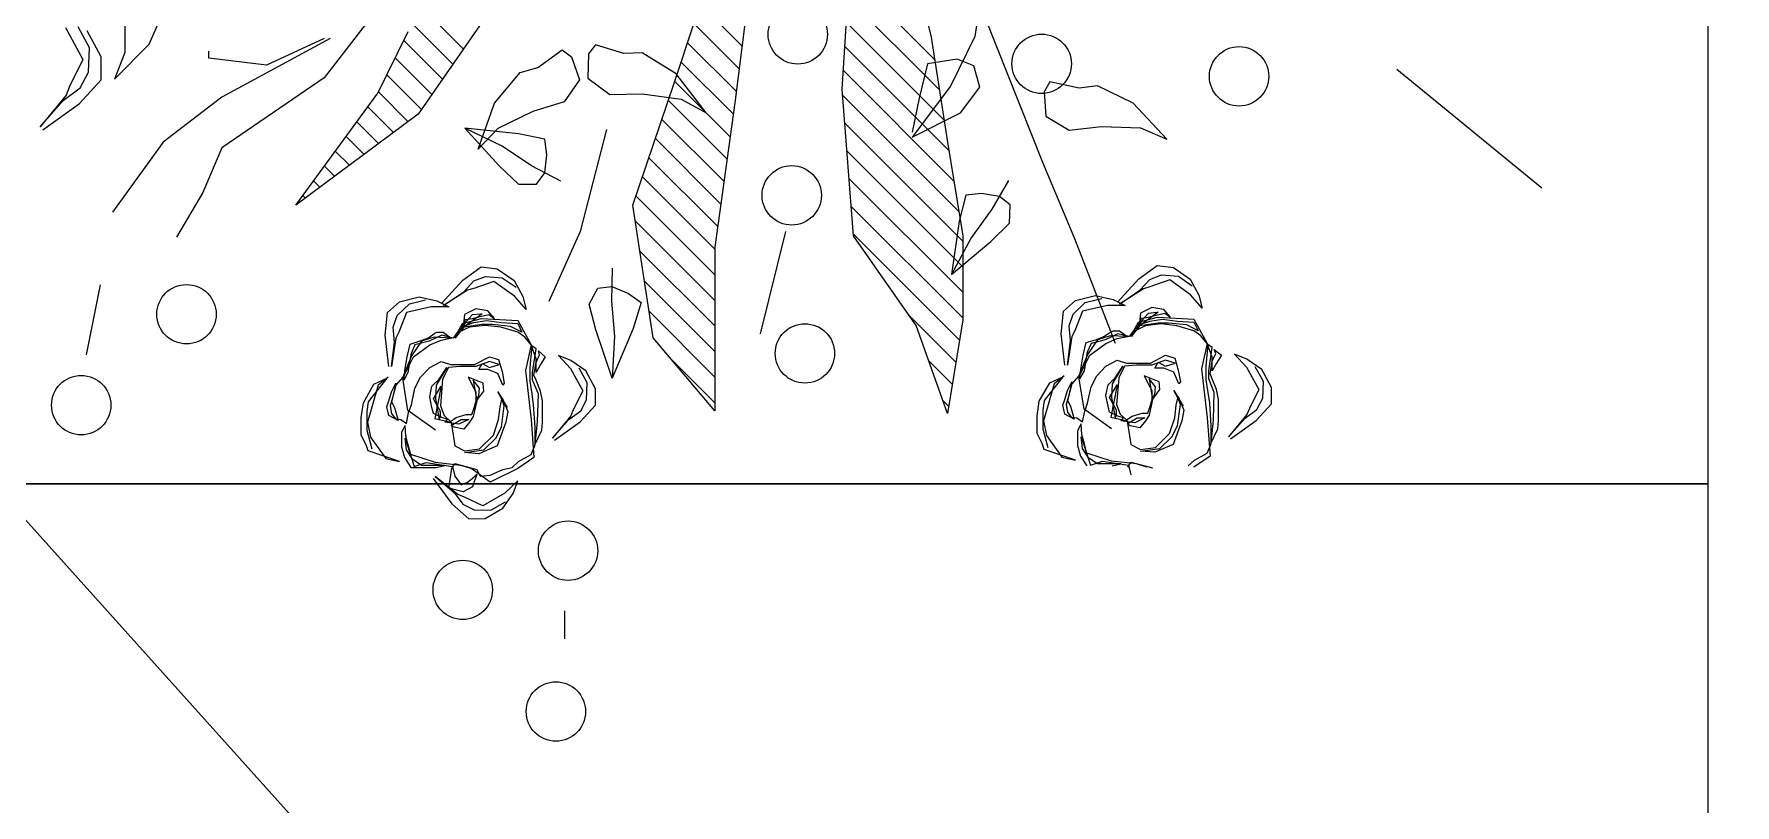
# Model space of a CAD drawing. Header units: millimetres. Extents: x -122165 to 59500, y -31598 to 53500.
# Drawn here: x 6858 to 7561, y 16131 to 16450 of the extents above; entities that cross this region are included whole.
import ezdxf

# ---------------------------------------------------------------- set-up
doc = ezdxf.new("R2010")
doc.units = ezdxf.units.MM
doc.header["$MEASUREMENT"] = 0
doc.layers.add('Ano_Line_Parking', color=8, linetype='Continuous')
doc.layers.add('Pln_Elv_Stair', color=3, linetype='Continuous')
for name, color, linetype, lineweight in [('ARC_A_ R.C.C', 162, 'Continuous', 40), ('ARC_A_R.C.C. Hatch', 8, 'Continuous', 5), ('Lan_Planter', 74, 'Continuous', 13)]:
    doc.layers.add(name, color=color, linetype=linetype, lineweight=lineweight)

# ---------------------------------------------------------------- blocks, each defined once
blk = doc.blocks.new('ARC$1$Existing Layout$0$col gf 180116')
at = {"layer": 'ARC_A_R.C.C. Hatch'}
h = blk.add_hatch(color=256, dxfattribs=at)
h.dxf.hatch_style = 1
h.paths.add_polyline_path([(201.73999, 26.78621), (202.64, 26.78621), (202.64, 26.48621), (201.73999, 26.48621)])
edge = h.paths.add_edge_path()
edge.add_line((216.33999, 22.98621), (216.13999, 22.98621))
edge.add_line((216.13999, 22.98621), (216.13999, 25.58621))
edge.add_line((216.13999, 25.58621), (218.33999, 25.58621))
edge.add_line((218.33999, 25.58621), (218.33999, 22.98621))
edge.add_line((218.33999, 22.98621), (218.03999, 22.98621))
h.paths.add_polyline_path([(207.13999, 25.88621), (207.43999, 25.88621), (207.43999, 26.78621), (207.13999, 26.78621)])
h.paths.add_polyline_path([(208.03999, 20.48621), (208.03999, 20.78621), (207.13999, 20.78621), (207.13999, 20.48621)])
h.paths.add_polyline_path([(202.63999, 32.78621), (202.63999, 32.48621), (201.73999, 32.48621), (201.73999, 32.78621)])
h.paths.add_polyline_path([(191.23999, 20.48621), (191.23999, 20.78621), (190.33999, 20.78621), (190.33999, 20.48621)])
h.paths.add_polyline_path([(184.03999, 20.48621), (184.03999, 20.78621), (183.13999, 20.78621), (183.13999, 20.48621)])
h.paths.add_polyline_path([(220.63999, 14.18621), (220.33999, 14.18621), (220.33999, 13.28621), (220.63999, 13.28621)])
h.paths.add_polyline_path([(220.63999, 20.48621), (220.63999, 20.78621), (219.73999, 20.78621), (219.73999, 20.48621)])
h.paths.add_polyline_path([(220.63999, 25.28621), (220.63999, 25.58621), (219.73999, 25.58621), (219.73999, 25.28621)])
h.paths.add_polyline_path([(220.63999, 32.78621), (220.63999, 32.48621), (219.73999, 32.48621), (219.73999, 32.78621)])
h.paths.add_polyline_path([(220.33999, 37.28621), (220.63999, 37.28621), (220.63999, 38.18621), (220.33999, 38.18621)])
h.paths.add_polyline_path([(201.13999, 43.28621), (201.43999, 43.28621), (201.43999, 44.18621), (201.13999, 44.18621)])
h.paths.add_polyline_path([(196.33999, 43.28621), (196.63999, 43.28621), (196.63999, 44.18621), (196.33999, 44.18621)])
h.paths.add_polyline_path([(190.33999, 43.28621), (190.63999, 43.28621), (190.63999, 44.18621), (190.33999, 44.18621)])
h.paths.add_polyline_path([(207.13999, 43.28621), (207.43999, 43.28621), (207.43999, 44.18621), (207.13999, 44.18621)])
h.paths.add_polyline_path([(220.63999, 56.78621), (220.33999, 56.78621), (220.33999, 55.88621), (220.63999, 55.88621)])
h.paths.add_polyline_path([(220.33999, 50.78621), (220.63999, 50.78621), (220.63999, 49.88621), (220.33999, 49.88621)])
h.paths.add_polyline_path([(226.33999, 50.78621), (226.63999, 50.78621), (226.63999, 49.88621), (226.33999, 49.88621)])
h.paths.add_polyline_path([(220.33999, 43.28621), (220.63999, 43.28621), (220.63999, 44.18621), (220.33999, 44.18621)])
h.paths.add_polyline_path([(232.63999, 44.18621), (232.63999, 43.88621), (231.73999, 43.88621), (231.73999, 44.18621)])
h.paths.add_polyline_path([(232.63999, 50.48621), (232.63999, 50.78621), (231.73999, 50.78621), (231.73999, 50.48621)])
h.paths.add_polyline_path([(232.63999, 55.88621), (232.63999, 56.18621), (231.73999, 56.18621), (231.73999, 55.88621)])
h.paths.add_polyline_path([(213.13999, 43.28621), (213.43999, 43.28621), (213.43999, 44.18621), (213.13999, 44.18621)])
h.paths.add_polyline_path([(226.63999, 7.88621), (226.63999, 8.18621), (225.73999, 8.18621), (225.73999, 7.88621)])
h.paths.add_polyline_path([(226.63999, 13.28621), (226.63999, 13.58621), (225.73999, 13.58621), (225.73999, 13.28621)])
h.paths.add_polyline_path([(201.73999, 20.78621), (201.73999, 20.48621), (202.63999, 20.48621), (202.63999, 20.78621)])
h.paths.add_polyline_path([(184.03999, 25.88621), (184.03999, 26.18621), (183.13999, 26.18621), (183.13999, 25.88621)])
h.paths.add_polyline_path([(183.13999, 14.18621), (183.13999, 13.88621), (184.03999, 13.88621), (184.03999, 14.18621)])
h.paths.add_polyline_path([(202.63999, 13.88621), (202.63999, 14.18621), (201.73999, 14.18621), (201.73999, 13.88621)])
h.paths.add_polyline_path([(196.33999, 13.28621), (196.63999, 13.28621), (196.63999, 14.18621), (196.33999, 14.18621)])
h.paths.add_polyline_path([(190.33999, 13.28621), (190.63999, 13.28621), (190.63999, 14.18621), (190.33999, 14.18621)])
h.paths.add_polyline_path([(196.33999, 25.88621), (196.63999, 25.88621), (196.63999, 26.78621), (196.33999, 26.78621)])
h.paths.add_polyline_path([(190.33999, 25.88621), (190.63999, 25.88621), (190.63999, 26.78621), (190.33999, 26.78621)])
h.paths.add_polyline_path([(214.03999, 13.28621), (214.03999, 13.58621), (213.13999, 13.58621), (213.13999, 13.28621)])
h.paths.add_polyline_path([(213.13999, 20.78621), (213.13999, 20.48621), (214.03999, 20.48621), (214.03999, 20.78621)])
h.paths.add_polyline_path([(213.43999, 26.78621), (213.13999, 26.78621), (213.13999, 25.88621), (213.43999, 25.88621)])
h.paths.add_polyline_path([(214.03999, 32.78621), (214.03999, 32.48621), (213.13999, 32.48621), (213.13999, 32.78621)])
h.paths.add_polyline_path([(214.03999, 7.88621), (214.03999, 8.18621), (213.13999, 8.18621), (213.13999, 7.88621)])
h.paths.add_polyline_path([(226.63999, 20.48621), (226.63999, 20.78621), (225.73999, 20.78621), (225.73999, 20.48621)])
h.paths.add_polyline_path([(226.63999, 25.28621), (226.63999, 25.58621), (225.73999, 25.58621), (225.73999, 25.28621)])
h.paths.add_polyline_path([(226.63999, 32.78621), (226.63999, 32.48621), (225.73999, 32.48621), (225.73999, 32.78621)])
h.paths.add_polyline_path([(226.63999, 37.28621), (226.63999, 37.58621), (225.73999, 37.58621), (225.73999, 37.28621)])
h.paths.add_polyline_path([(225.73999, 44.18621), (225.73999, 43.88621), (226.63999, 43.88621), (226.63999, 44.18621)])
h.paths.add_polyline_path([(226.63999, 56.78621), (226.33999, 56.78621), (226.33999, 55.88621), (226.63999, 55.88621)])
h.paths.add_polyline_path([(214.03999, 55.88621), (214.03999, 56.18621), (213.13999, 56.18621), (213.13999, 55.88621)])
h.paths.add_polyline_path([(213.13999, 37.28621), (213.43999, 37.28621), (213.43999, 38.18621), (213.13999, 38.18621)])
h.paths.add_polyline_path([(214.03999, 50.78621), (213.73999, 50.78621), (213.73999, 49.88621), (214.03999, 49.88621)])
h.paths.add_polyline_path([(207.13999, 37.28621), (207.43999, 37.28621), (207.43999, 38.18621), (207.13999, 38.18621)])
h.paths.add_polyline_path([(207.13999, 49.88621), (207.43999, 49.88621), (207.43999, 50.78621), (207.13999, 50.78621)])
h.paths.add_polyline_path([(183.13999, 50.18621), (183.13999, 49.88621), (184.03999, 49.88621), (184.03999, 50.18621)])
h.paths.add_polyline_path([(183.13999, 38.18621), (183.13999, 37.88621), (184.03999, 37.88621), (184.03999, 38.18621)])
h.paths.add_polyline_path([(201.73999, 37.58621), (201.73999, 37.28621), (202.63999, 37.28621), (202.63999, 37.58621)])
h.paths.add_polyline_path([(196.33999, 37.28621), (196.63999, 37.28621), (196.63999, 38.18621), (196.33999, 38.18621)])
h.paths.add_polyline_path([(190.33999, 37.28621), (190.63999, 37.28621), (190.63999, 38.18621), (190.33999, 38.18621)])
h.paths.add_polyline_path([(201.13999, 49.88621), (201.43999, 49.88621), (201.43999, 50.78621), (201.13999, 50.78621)])
h.paths.add_polyline_path([(196.33999, 49.88621), (196.63999, 49.88621), (196.63999, 50.78621), (196.33999, 50.78621)])
h.paths.add_polyline_path([(190.33999, 49.88621), (190.63999, 49.88621), (190.63999, 50.78621), (190.33999, 50.78621)])
h.paths.add_polyline_path([(220.63999, 8.18621), (220.33999, 8.18621), (220.33999, 7.28621), (220.63999, 7.28621)])
h.paths.add_polyline_path([(195.73999, 20.48621), (195.73999, 20.78621), (196.63999, 20.78621), (196.63999, 20.48621)])
h.paths.add_polyline_path([(183.13999, 43.58621), (183.13999, 43.28621), (184.03999, 43.28621), (184.03999, 43.58621)])
blk = doc.blocks.new('ARC')
at = {"layer": 'ARC_A_ R.C.C', "extrusion": (4.48937e-09, -4.26518e-20, 1), "xscale": 999.9941761349517, "yscale": 999.9941761349517, "zscale": 999.9941761349517}
blk.add_blockref('ARC$1$Existing Layout$0$col gf 180116', (-183138.93, -13286.14, -0.89), dxfattribs=at)
blk = doc.blocks.new('b-85')
at = {"color": 30, "true_color": 0xef731a}
for p, q in [((-280.1, 497.8), (-260.2, 470)), ((-277.9, 499.8), (-257.8, 482.2)), ((-253.8, 480.1), (-277.9, 499.8)), ((-257.8, 482.2), (-248.3, 469.4)), ((-247.3, 477.4), (-253.8, 480.1)), ((-226.8, 467.3), (-247.3, 477.4)), ((-202.6, 480.6), (-226.8, 467.3)), ((-450.6, 464.7), (-397.6, 454)), ((-260.2, 470), (-242.2, 453.5)), ((-248.3, 469.4), (-236.4, 463)), ((-218.1, 462.3), (-202.2, 471)), ((-242.2, 453.5), (-224.7, 453.5)), ((-236.4, 463), (-218.1, 462.3)), ((-224.7, 453.5), (-205.2, 464)), ((-531.5, 227.5), (-523.4, 251.1)), ((-513, 249.5), (-529.3, 237.7)), ((-523.4, 251.1), (-518.9, 252.7)), ((-507.8, 252.2), (-521.9, 248.4)), ((-518.9, 252.7), (-511.5, 256.5)), ((-501.8, 251.6), (-513, 249.5)), ((-511.5, 256.5), (-498.1, 256.5)), ((-493.7, 252.2), (-507.8, 252.2)), ((-473.6, 243.6), (-501.8, 251.6)), ((-498.1, 256.5), (-487, 254.8)), ((-486.2, 251.1), (-493.7, 252.2)), ((-487, 254.8), (-472.9, 246.8)), ((-468.4, 237.1), (-486.2, 251.1)), ((-472.9, 246.8), (-468.4, 237.1)), ((-529.3, 237.7), (-531.5, 227.5)), ((-500.4, 228.5), (-496.6, 235.5)), ((-495.2, 233.4), (-498.9, 230.7)), ((-496.6, 235.5), (-490, 237.1)), ((-489.2, 234.4), (-495.2, 233.4)), ((-486.2, 233.4), (-490.7, 231.2)), ((-490, 237.1), (-485.5, 235.5)), ((-483.3, 232.8), (-489.2, 234.4)), ((-473.6, 230.1), (-486.2, 233.4)), ((-485.5, 235.5), (-478.8, 233.4)), ((-472.1, 230.1), (-483.3, 232.8)), ((-478.8, 233.4), (-472.1, 230.1)), ((-467.7, 236.1), (-473.6, 243.6)), ((-459.5, 235.5), (-435.8, 238.2)), ((-459.5, 233.4), (-441, 231.2)), ((-438, 230.1), (-459.5, 233.4)), ((-441, 231.2), (-429.8, 232.3)), ((-435.8, 238.2), (-418.7, 236.6)), ((-429.8, 232.3), (-420.9, 229.1)), ((-418.7, 236.6), (-410.5, 227.5)), ((-528.6, 223.7), (-536, 218.9)), ((-513.7, 223.2), (-535.2, 216.2)), ((-530, 217.3), (-522.6, 222.1)), ((-520.4, 225.9), (-528.6, 223.7)), ((-526.3, 218.9), (-518.2, 221)), ((-522.6, 222.1), (-513.7, 223.2)), ((-509.3, 225.9), (-520.4, 225.9)), ((-518.2, 221), (-512.2, 222.6)), ((-512.2, 222.6), (-504.1, 223.2)), ((-504.1, 223.2), (-509.3, 225.9)), ((-507.8, 200.1), (-492.9, 221)), ((-499.6, 226.4), (-502.6, 222.1)), ((-502.6, 222.1), (-494.4, 220.5)), ((-490.7, 231.2), (-500.4, 228.5)), ((-498.9, 230.7), (-499.6, 226.4)), ((-494.4, 220.5), (-488.5, 218.3)), ((-492.9, 221), (-468.4, 224.8)), ((-467.7, 224.8), (-473.6, 230.1)), ((-469.9, 224.2), (-461, 223.2)), ((-464, 221), (-469.9, 224.2)), ((-468.4, 224.8), (-452.1, 216.7)), ((-451.4, 218.3), (-467.7, 224.8)), ((-450.6, 218.9), (-464, 221)), ((-461, 223.2), (-452.1, 221.6)), ((-452.1, 221.6), (-442.5, 219.4)), ((-442.5, 219.4), (-440.2, 212.4)), ((-433.6, 228), (-438, 230.1)), ((-418.7, 222.1), (-433.6, 228)), ((-420.9, 229.1), (-412, 219.9)), ((-414.3, 203.3), (-418.7, 222.1)), ((-412, 219.9), (-409.1, 207.6)), ((-410.5, 227.5), (-406.8, 212.4)), ((-536, 218.9), (-536, 212.4)), ((-536, 212.4), (-536, 199.5)), ((-535.2, 216.2), (-532.3, 207.1)), ((-532.3, 207.1), (-535.2, 187.2)), ((-534.5, 210.8), (-530, 217.3)), ((-534.5, 193.1), (-534.5, 210.8)), ((-532.3, 200.1), (-526.3, 218.9)), ((-488.5, 218.3), (-475.9, 215.7)), ((-475.9, 215.7), (-467.7, 211.4)), ((-467.7, 211.4), (-460.3, 204.4)), ((-452.1, 216.7), (-443.2, 204.4)), ((-440.2, 210.8), (-451.4, 218.3)), ((-449.1, 218.3), (-450.6, 218.9)), ((-443.2, 215.7), (-449.1, 218.3)), ((-440.2, 204.9), (-443.2, 215.7)), ((-440.2, 212.4), (-438, 206)), ((-437.3, 201.2), (-440.2, 210.8)), ((-406.8, 212.4), (-409.8, 199)), ((-544.4, 201.9), (-563.5, 187.7)), ((-556.4, 183.3), (-542.9, 200.4)), ((-542.9, 200.4), (-555, 186.1)), ((-536, 199.5), (-534.5, 193.1)), ((-534.5, 181.3), (-532.3, 200.1)), ((-498.9, 200.6), (-501.8, 188.3)), ((-496.6, 193.6), (-501.1, 188.8)), ((-484, 200.1), (-499.6, 197.4)), ((-499.6, 197.4), (-497.4, 196.3)), ((-499.6, 191), (-498.1, 195.3)), ((-474.4, 195.8), (-498.9, 200.6)), ((-498.1, 195.3), (-495.2, 201.7)), ((-497.4, 196.3), (-493.7, 196.3)), ((-489.2, 196.3), (-496.6, 193.6)), ((-495.2, 201.7), (-490.7, 202.8)), ((-493.7, 196.3), (-484, 201.7)), ((-490.7, 202.8), (-482.5, 204.4)), ((-469.2, 194.7), (-489.2, 196.3)), ((-484, 201.7), (-474.4, 195.8)), ((-473.6, 199.5), (-484, 200.1)), ((-482.5, 204.4), (-474.4, 202.8)), ((-474.4, 202.8), (-469.2, 197.4)), ((-460.3, 191.5), (-473.6, 199.5)), ((-469.2, 197.4), (-460.3, 191.5)), ((-460.3, 190.4), (-469.2, 194.7)), ((-460.3, 204.4), (-455.8, 195.8)), ((-455.8, 195.8), (-458, 188.8)), ((-443.2, 204.4), (-439.5, 195.8)), ((-435.8, 195.3), (-440.2, 204.9)), ((-439.5, 195.8), (-437.3, 185.6)), ((-438, 206), (-434.3, 200.6)), ((-438, 188.3), (-437.3, 201.2)), ((-438, 186.7), (-435.8, 195.3)), ((-433.6, 194.2), (-438, 188.3)), ((-434.3, 200.6), (-433.6, 199)), ((-433.6, 199), (-433.6, 194.2)), ((-414.3, 189.9), (-414.3, 203.3)), ((-409.8, 199), (-414.3, 189.9)), ((-413.4, 194.1), (-402.8, 178.7)), ((-401.6, 175.8), (-413.4, 194.1)), ((-411.8, 195.5), (-394.1, 179.4)), ((-563.5, 187.7), (-574.9, 174.8)), ((-555, 186.1), (-563.8, 179.3)), ((-558.2, 178.7), (-556.4, 183.3)), ((-554.5, 179.1), (-551.6, 189.9)), ((-551.6, 189.9), (-543.4, 188.8)), ((-542.7, 185.6), (-549.3, 180.8)), ((-549.3, 180.8), (-547.1, 175.9)), ((-543.4, 188.8), (-536.7, 187.7)), ((-535.2, 187.2), (-542.7, 185.6)), ((-533, 185.6), (-537.5, 168.9)), ((-536.7, 187.7), (-533, 185.6)), ((-536.7, 173.2), (-534.5, 181.3)), ((-519.6, 185.6), (-523.4, 178.1)), ((-501.8, 188.3), (-519.6, 185.6)), ((-507, 178.6), (-505.5, 186.1)), ((-505.5, 186.1), (-504.1, 188.3)), ((-504.1, 188.3), (-499.6, 180.8)), ((-503.3, 182.4), (-501.8, 193.1)), ((-499.6, 174.9), (-503.3, 182.4)), ((-501.8, 193.1), (-499.6, 191)), ((-501.1, 188.8), (-498.1, 184.5)), ((-499.6, 180.8), (-499.6, 174.9)), ((-498.1, 184.5), (-495.9, 177)), ((-459.5, 181.3), (-460.3, 190.4)), ((-459.5, 169.5), (-459.5, 181.3)), ((-458, 188.8), (-458, 170.6)), ((-432.8, 182.9), (-438, 186.7)), ((-438, 185.1), (-428.4, 177.5)), ((-433.6, 182.4), (-438, 185.1)), ((-437.3, 185.6), (-426.9, 179.7)), ((-429.8, 174.3), (-433.6, 182.4)), ((-419.5, 164.7), (-432.8, 182.9)), ((-431.3, 180.8), (-423.9, 177.5)), ((-429.8, 178.6), (-431.3, 180.8)), ((-574.9, 174.8), (-574.6, 162.6)), ((-568.1, 170.8), (-568.4, 158.1)), ((-563.8, 179.3), (-568.1, 170.8)), ((-565, 164.2), (-558.2, 178.7)), ((-550.8, 172.2), (-554.5, 179.1)), ((-541.2, 168.9), (-550.8, 172.2)), ((-547.1, 175.9), (-543.4, 171.1)), ((-547.1, 158.7), (-536.7, 173.2)), ((-543.4, 171.1), (-541.2, 168.9)), ((-537.5, 168.9), (-542.7, 166.3)), ((-525.6, 167.3), (-524.8, 178.1)), ((-524.8, 178.1), (-522.6, 163.6)), ((-523.4, 178.1), (-521.9, 166.8)), ((-501.8, 174.3), (-507, 178.6)), ((-497.4, 171.6), (-501.8, 174.3)), ((-485.5, 168.9), (-497.4, 171.6)), ((-495.9, 177), (-495.9, 172.7)), ((-495.9, 172.7), (-490, 170.6)), ((-490, 170.6), (-486.2, 169.5)), ((-486.2, 169.5), (-478.1, 163.6)), ((-469.9, 171.6), (-485.5, 168.9)), ((-485.5, 169.5), (-481.8, 167.3)), ((-478.8, 169.5), (-485.5, 169.5)), ((-475.9, 171.1), (-478.8, 169.5)), ((-467.7, 175.4), (-475.9, 171.1)), ((-475.9, 166.8), (-469.9, 171.6)), ((-472.1, 164.1), (-467.7, 175.4)), ((-455.8, 159.3), (-459.5, 169.5)), ((-458, 170.6), (-452.1, 159.3)), ((-429.8, 179.1), (-425.4, 177)), ((-420.2, 178.1), (-429.8, 179.1)), ((-427.6, 164.7), (-429.8, 178.6)), ((-428.4, 162.5), (-429.8, 174.3)), ((-428.4, 177.5), (-426.1, 171.1)), ((-426.9, 179.7), (-423.2, 165.2)), ((-426.1, 171.1), (-424.6, 161.4)), ((-425.4, 177), (-420.2, 172.2)), ((-423.9, 177.5), (-423.2, 172.2)), ((-423.2, 172.2), (-421.7, 166.3)), ((-415.7, 169.5), (-420.2, 178.1)), ((-420.2, 172.2), (-419.5, 165.7)), ((-417.2, 160.4), (-415.7, 169.5)), ((-402.8, 178.7), (-394.6, 171)), ((-400.3, 171), (-401.6, 175.8)), ((-395, 155.9), (-400.3, 171)), ((-394.6, 171), (-391.2, 162.2)), ((-394.1, 179.4), (-384.1, 165.5)), ((-574.6, 162.6), (-567, 149.1)), ((-568.4, 158.1), (-562.1, 147.1)), ((-555.4, 147.5), (-565, 164.2)), ((-536.7, 137.8), (-547.1, 158.7)), ((-542.7, 166.3), (-541.9, 158.7)), ((-541.9, 158.7), (-537.5, 149.1)), ((-519.6, 153.4), (-525.6, 167.3)), ((-522.6, 163.6), (-513.7, 154.5)), ((-521.9, 166.8), (-511.5, 156.1)), ((-511.5, 156.1), (-499.6, 152.3)), ((-481.8, 167.3), (-475.9, 166.8)), ((-478.1, 163.6), (-472.1, 164.1)), ((-464.7, 152.8), (-461.8, 160.4)), ((-461.8, 167.3), (-457.3, 164.7)), ((-461.8, 160.4), (-461.8, 167.3)), ((-457.3, 164.7), (-460.3, 159.3)), ((-460.3, 159.3), (-458, 151.8)), ((-458, 151.8), (-455.8, 159.3)), ((-452.1, 159.3), (-454.3, 152.3)), ((-429.8, 150.7), (-428.4, 162.5)), ((-429.1, 143.2), (-427.6, 157.1)), ((-427.6, 157.1), (-427.6, 164.7)), ((-424.6, 161.4), (-426.1, 150.2)), ((-423.2, 165.2), (-424.6, 137.8)), ((-423.2, 155.5), (-417.2, 160.4)), ((-420.2, 159.8), (-423.2, 155.5)), ((-421.7, 166.3), (-420.2, 159.8)), ((-419.5, 165.7), (-419.5, 164.7)), ((-406.1, 140.2), (-395, 155.9)), ((-391.2, 162.2), (-392.2, 149.5)), ((-384.1, 165.5), (-385.5, 153.3)), ((-567, 149.1), (-555.7, 141.3)), ((-546.2, 137.7), (-555.4, 147.5)), ((-537.5, 149.1), (-536, 142.1)), ((-536, 142.1), (-531.5, 137.3)), ((-501.8, 146.9), (-519.6, 153.4)), ((-513.7, 154.5), (-505.5, 150.2)), ((-505.5, 150.2), (-489.2, 148)), ((-493.7, 145.3), (-501.8, 146.9)), ((-499.6, 152.3), (-490, 151.2)), ((-483.3, 149.6), (-493.7, 145.3)), ((-478.8, 152.8), (-490.7, 145.9)), ((-490, 151.2), (-483.3, 149.6)), ((-489.2, 148), (-484.8, 149.6)), ((-484.8, 149.6), (-478.8, 152.8)), ((-473.6, 149.1), (-464.7, 152.8)), ((-472.1, 148), (-473.6, 149.1)), ((-463.2, 149.6), (-472.1, 148)), ((-454.3, 152.3), (-463.2, 149.6)), ((-433.6, 137.8), (-429.8, 150.7)), ((-433.6, 134.6), (-429.1, 143.2)), ((-426.1, 150.2), (-426.9, 137.8)), ((-392.2, 149.5), (-399.5, 139.1)), ((-385.5, 153.3), (-394.4, 140.6)), ((-555.7, 141.3), (-546.2, 137.7)), ((-528.6, 125.5), (-536.7, 137.8)), ((-531.5, 137.3), (-526.3, 127.6)), ((-462.5, 131.9), (-499.6, 127.6)), ((-443.2, 127.6), (-462.5, 131.9)), ((-424.6, 137.8), (-443.2, 127.6)), ((-443.2, 127.6), (-437.3, 132.4)), ((-437.3, 132.4), (-433.6, 137.8)), ((-426.9, 137.8), (-433.6, 134.6)), ((-416.2, 131.4), (-406.1, 140.2)), ((-406.4, 134), (-416.2, 131.4)), ((-394.4, 140.6), (-406.4, 134)), ((-499.6, 127.6), (-528.6, 125.5)), ((-526.3, 127.6), (-519.6, 124.9)), ((-519.6, 124.9), (-511.5, 123.9)), ((-518.9, 124.9), (-507.8, 119.6)), ((-505.5, 124.9), (-518.9, 124.9)), ((-511.5, 123.9), (-501.1, 122.8)), ((-507.8, 119.6), (-501.8, 119)), ((-488.5, 126), (-505.5, 124.9)), ((-501.8, 119), (-495.2, 119)), ((-501.1, 122.8), (-480.3, 122.2)), ((-495.2, 119), (-485.5, 119)), ((-480.3, 127.1), (-488.5, 126)), ((-485.5, 119), (-478.1, 120.6)), ((-470.7, 128.7), (-480.3, 127.1)), ((-480.3, 122.2), (-469.9, 126.5)), ((-478.1, 120.6), (-469.9, 123.9)), ((-460.3, 128.7), (-470.7, 128.7)), ((-469.9, 126.5), (-464, 126.5)), ((-469.9, 123.9), (-466.2, 125.5)), ((-466.2, 125.5), (-456.6, 123.9)), ((-464, 126.5), (-446.2, 123.9)), ((-464, 123.9), (-453.6, 123.9)), ((-458, 120.6), (-464, 123.9)), ((-443.9, 127.1), (-460.3, 128.7)), ((-452.1, 116.9), (-458, 120.6)), ((-456.6, 123.9), (-450.6, 121.2)), ((-453.6, 123.9), (-443.2, 127.6)), ((-447.7, 122.2), (-452.1, 116.9)), ((-450.6, 121.2), (-447.7, 122.2)), ((-446.2, 123.9), (-443.9, 127.1)), ((-515.3, 109.9), (-501.4, 90.5)), ((-513.8, 111.4), (-499.7, 99)), ((-496.9, 97.6), (-513.8, 111.4)), ((-451.1, 106.9), (-461.1, 97.9)), ((-454.9, 97.5), (-451.1, 106.9)), ((-357.3, 90.5), (-410.3, 114.3)), ((-501.4, 90.5), (-488.8, 78.9)), ((-499.7, 99), (-493.1, 90.1)), ((-492.4, 95.7), (-496.9, 97.6)), ((-478, 88.6), (-492.4, 95.7)), ((-461.1, 97.9), (-478, 88.6)), ((-472, 85.1), (-460.8, 91.2)), ((-462.9, 86.3), (-454.9, 97.5)), ((-493.1, 90.1), (-484.7, 85.6)), ((-488.8, 78.9), (-476.5, 79)), ((-484.7, 85.6), (-472, 85.1)), ((-476.5, 79), (-462.9, 86.3)), ((-468.3, 66.2), (-431.6, 78.7)), ((-431.6, 78.7), (-412.2, 83.7)), ((-412.2, 83.7), (-400.1, 77)), ((-430.6, 50.3), (-468.3, 66.2)), ((-436.8, 64.6), (-468.3, 66.2)), ((-410.1, 66.8), (-436.8, 64.6)), ((-385, 66.2), (-410.1, 66.8)), ((-398.8, 66.6), (-404.2, 53.8)), ((-400.1, 77), (-398.8, 66.6)), ((-404.2, 53.8), (-411.1, 44.3)), ((-411.1, 44.3), (-430.6, 50.3)), ((-350.8, -234.9), (-337, -235.4)), ((-517.8, -259.6), (-510.4, -255.8)), ((-510.4, -255.8), (-497.1, -255.8)), ((-497.1, -255.8), (-485.9, -257.4)), ((-485.9, -257.4), (-471.8, -265.5)), ((-530.5, -284.8), (-522.3, -261.2)), ((-511.9, -262.8), (-528.2, -274.6)), ((-522.3, -261.2), (-517.8, -259.6)), ((-506.7, -260.1), (-520.8, -263.9)), ((-500.8, -260.7), (-511.9, -262.8)), ((-492.6, -260.1), (-506.7, -260.1)), ((-472.6, -268.7), (-500.8, -260.7)), ((-485.2, -261.2), (-492.6, -260.1)), ((-467.4, -275.2), (-485.2, -261.2)), ((-466.6, -276.2), (-472.6, -268.7)), ((-471.8, -265.5), (-467.4, -275.2)), ((-528.2, -274.6), (-530.5, -284.8)), ((-499.3, -283.8), (-495.6, -276.8)), ((-489.6, -281.1), (-499.3, -283.8)), ((-497.8, -281.6), (-498.5, -285.9)), ((-494.1, -278.9), (-497.8, -281.6)), ((-495.6, -276.8), (-488.9, -275.2)), ((-488.2, -277.8), (-494.1, -278.9)), ((-485.2, -278.9), (-489.6, -281.1)), ((-488.9, -275.2), (-484.4, -276.8)), ((-482.2, -279.5), (-488.2, -277.8)), ((-472.6, -282.1), (-485.2, -278.9)), ((-484.4, -276.8), (-477.8, -278.9)), ((-471.1, -282.1), (-482.2, -279.5)), ((-477.8, -278.9), (-471.1, -282.1)), ((-466.6, -287.5), (-472.6, -282.1)), ((-458.5, -276.8), (-434.7, -274.1)), ((-458.5, -278.9), (-439.9, -281.1)), ((-436.9, -282.1), (-458.5, -278.9)), ((-439.9, -281.1), (-428.8, -280)), ((-432.5, -284.3), (-436.9, -282.1)), ((-434.7, -274.1), (-417.6, -275.7)), ((-428.8, -280), (-419.9, -283.2)), ((-419.9, -283.2), (-411, -292.3)), ((-417.6, -275.7), (-409.5, -284.8)), ((-527.5, -288.6), (-534.9, -293.4)), ((-512.7, -289.1), (-534.2, -296.1)), ((-534.2, -296.1), (-531.2, -305.2)), ((-533.4, -301.5), (-529, -295)), ((-531.2, -312.2), (-525.3, -293.4)), ((-529, -295), (-521.6, -290.2)), ((-519.3, -286.4), (-527.5, -288.6)), ((-525.3, -293.4), (-517.1, -291.3)), ((-521.6, -290.2), (-512.7, -289.1)), ((-508.2, -286.4), (-519.3, -286.4)), ((-517.1, -291.3), (-511.2, -289.7)), ((-511.2, -289.7), (-503, -289.1)), ((-503, -289.1), (-508.2, -286.4)), ((-506.7, -312.2), (-491.9, -291.3)), ((-498.5, -285.9), (-501.5, -290.2)), ((-501.5, -290.2), (-493.4, -291.8)), ((-493.4, -291.8), (-487.4, -294)), ((-491.9, -291.3), (-467.4, -287.5)), ((-487.4, -294), (-474.8, -296.6)), ((-468.9, -288), (-460, -289.1)), ((-462.9, -291.3), (-468.9, -288)), ((-467.4, -287.5), (-451, -295.6)), ((-450.3, -294), (-466.6, -287.5)), ((-449.6, -293.4), (-462.9, -291.3)), ((-460, -289.1), (-451, -290.7)), ((-451, -290.7), (-441.4, -292.9)), ((-451, -295.6), (-442.1, -307.9)), ((-439.2, -301.5), (-450.3, -294)), ((-448.1, -294), (-449.6, -293.4)), ((-442.1, -296.6), (-448.1, -294)), ((-442.2, -315.2), (-362.7, -284.3)), ((-441.4, -292.9), (-439.2, -299.9)), ((-417.6, -290.2), (-432.5, -284.3)), ((-413.2, -309), (-417.6, -290.2)), ((-411, -292.3), (-408, -304.7)), ((-409.5, -284.8), (-405.8, -299.9)), ((-531.2, -305.2), (-534.2, -325.1)), ((-533.4, -319.2), (-533.4, -301.5)), ((-489.6, -309.5), (-481.5, -307.9)), ((-481.5, -307.9), (-473.3, -309.5)), ((-474.8, -296.6), (-466.6, -300.9)), ((-466.6, -300.9), (-459.2, -307.9)), ((-459.2, -307.9), (-454.8, -316.5)), ((-439.2, -307.4), (-442.1, -296.6)), ((-442.1, -307.9), (-438.4, -316.5)), ((-439.2, -299.9), (-436.9, -306.3)), ((-436.2, -311.1), (-439.2, -301.5)), ((-434.7, -317), (-439.2, -307.4)), ((-436.9, -306.3), (-433.2, -311.7)), ((-413.2, -322.4), (-413.2, -309)), ((-405.8, -299.9), (-408.7, -313.3)), ((-534.9, -312.7), (-533.4, -319.2)), ((-533.4, -331), (-531.2, -312.2)), ((-502.3, -329.9), (-500.8, -319.2)), ((-497.8, -311.7), (-500.8, -324)), ((-500.8, -319.2), (-498.5, -321.3)), ((-495.6, -318.6), (-500, -323.5)), ((-483, -312.2), (-498.5, -314.9)), ((-498.5, -314.9), (-496.3, -316)), ((-498.5, -321.3), (-497.1, -317)), ((-473.3, -316.5), (-497.8, -311.7)), ((-497.1, -317), (-494.1, -310.6)), ((-496.3, -316), (-492.6, -316)), ((-488.2, -316), (-495.6, -318.6)), ((-494.1, -310.6), (-489.6, -309.5)), ((-492.6, -316), (-483, -310.6)), ((-468.1, -317.6), (-488.2, -316)), ((-483, -310.6), (-473.3, -316.5)), ((-472.6, -312.7), (-483, -312.2)), ((-473.3, -309.5), (-468.1, -314.9)), ((-459.2, -320.8), (-472.6, -312.7)), ((-468.1, -314.9), (-459.2, -320.8)), ((-459.2, -321.9), (-468.1, -317.6)), ((-458.5, -331), (-459.2, -321.9)), ((-454.8, -316.5), (-457, -323.5)), ((-438.4, -316.5), (-436.2, -326.7)), ((-436.9, -324), (-436.2, -311.1)), ((-436.9, -325.6), (-434.7, -317)), ((-432.5, -318.1), (-436.9, -324)), ((-433.2, -311.7), (-432.5, -313.3)), ((-432.5, -313.3), (-432.5, -318.1)), ((-408.7, -313.3), (-413.2, -322.4)), ((-412.3, -318.2), (-401.7, -333.6)), ((-400.6, -336.5), (-412.3, -318.2)), ((-410.7, -316.8), (-393, -332.9)), ((-534.2, -325.1), (-541.6, -326.7)), ((-531.9, -326.7), (-536.4, -343.3)), ((-535.7, -324.6), (-531.9, -326.7)), ((-535.7, -339), (-533.4, -331)), ((-524.5, -345), (-523.8, -334.2)), ((-523.8, -334.2), (-521.6, -348.7)), ((-518.6, -326.7), (-522.3, -334.2)), ((-522.3, -334.2), (-520.8, -345.5)), ((-500.8, -324), (-518.6, -326.7)), ((-506, -333.7), (-504.5, -326.2)), ((-500.8, -338), (-506, -333.7)), ((-504.5, -326.2), (-503, -324)), ((-503, -324), (-498.5, -331.5)), ((-498.5, -337.4), (-502.3, -329.9)), ((-500, -323.5), (-497.1, -327.8)), ((-498.5, -331.5), (-498.5, -337.4)), ((-497.1, -327.8), (-494.8, -335.3)), ((-458.5, -342.8), (-458.5, -331)), ((-457, -323.5), (-457, -341.7)), ((-431.8, -329.4), (-436.9, -325.6)), ((-436.9, -327.2), (-427.3, -334.8)), ((-432.5, -329.9), (-436.9, -327.2)), ((-436.2, -326.7), (-425.8, -332.6)), ((-428.8, -338), (-432.5, -329.9)), ((-418.4, -347.6), (-431.8, -329.4)), ((-430.3, -331.5), (-422.8, -334.8)), ((-428.8, -333.7), (-430.3, -331.5)), ((-428.8, -333.1), (-424.3, -335.3)), ((-419.1, -334.2), (-428.8, -333.1)), ((-426.6, -347.6), (-428.8, -333.7)), ((-427.3, -334.8), (-425.1, -341.2)), ((-425.8, -332.6), (-422.1, -347.1)), ((-422.8, -334.8), (-422.1, -340.1)), ((-414.7, -342.8), (-419.1, -334.2)), ((-401.7, -333.6), (-393.6, -341.3)), ((-393, -332.9), (-383, -346.8)), ((-518.6, -358.9), (-524.5, -345)), ((-520.8, -345.5), (-510.4, -356.2)), ((-496.3, -340.7), (-500.8, -338)), ((-484.4, -343.3), (-496.3, -340.7)), ((-494.8, -335.3), (-494.8, -339.6)), ((-494.8, -339.6), (-488.9, -341.7)), ((-488.9, -341.7), (-485.2, -342.8)), ((-485.2, -342.8), (-477, -348.7)), ((-468.9, -340.7), (-484.4, -343.3)), ((-484.4, -342.8), (-480.7, -345)), ((-477.8, -342.8), (-484.4, -342.8)), ((-480.7, -345), (-474.8, -345.5)), ((-474.8, -341.2), (-477.8, -342.8)), ((-466.6, -336.9), (-474.8, -341.2)), ((-474.8, -345.5), (-468.9, -340.7)), ((-471.1, -348.2), (-466.6, -336.9)), ((-460.7, -345), (-456.2, -347.6)), ((-460.7, -351.9), (-460.7, -345)), ((-456.2, -347.6), (-459.2, -353)), ((-454.8, -353), (-458.5, -342.8)), ((-457, -341.7), (-451, -353)), ((-427.3, -349.8), (-428.8, -338)), ((-426.6, -355.2), (-426.6, -347.6)), ((-425.1, -341.2), (-423.6, -350.9)), ((-424.3, -335.3), (-419.1, -340.1)), ((-422.1, -347.1), (-423.6, -374.5)), ((-422.1, -340.1), (-420.6, -346)), ((-420.6, -346), (-419.1, -352.5)), ((-419.1, -340.1), (-418.4, -346.6)), ((-418.4, -346.6), (-418.4, -347.6)), ((-416.2, -351.9), (-414.7, -342.8)), ((-399.2, -341.3), (-400.6, -336.5)), ((-393.9, -356.4), (-399.2, -341.3)), ((-393.6, -341.3), (-390.1, -350.1)), ((-383, -346.8), (-384.5, -359)), ((-521.6, -348.7), (-512.7, -357.8)), ((-500.8, -365.4), (-518.6, -358.9)), ((-512.7, -357.8), (-504.5, -362.1)), ((-510.4, -356.2), (-498.5, -360)), ((-498.5, -360), (-488.9, -361.1)), ((-477.8, -359.4), (-489.6, -366.4)), ((-483.7, -362.7), (-477.8, -359.4)), ((-477, -348.7), (-471.1, -348.2)), ((-472.6, -363.2), (-463.7, -359.4)), ((-463.7, -359.4), (-460.7, -351.9)), ((-453.3, -360), (-462.2, -362.7)), ((-459.2, -353), (-457, -360.5)), ((-457, -360.5), (-454.8, -353)), ((-451, -353), (-453.3, -360)), ((-428.8, -361.6), (-427.3, -349.8)), ((-428, -369.1), (-426.6, -355.2)), ((-423.6, -350.9), (-425.1, -362.1)), ((-422.1, -356.8), (-416.2, -351.9)), ((-419.1, -352.5), (-422.1, -356.8)), ((-405.1, -372.1), (-393.9, -356.4)), ((-384.5, -359), (-393.3, -371.7)), ((-390.1, -350.1), (-391.1, -362.8)), ((-534.9, -370.2), (-530.5, -375)), ((-504.5, -362.1), (-488.2, -364.3)), ((-492.6, -367), (-500.8, -365.4)), ((-482.2, -362.7), (-492.6, -367)), ((-488.9, -361.1), (-482.2, -362.7)), ((-488.2, -364.3), (-483.7, -362.7)), ((-471.1, -364.3), (-472.6, -363.2)), ((-462.2, -362.7), (-471.1, -364.3)), ((-432.5, -374.5), (-428.8, -361.6)), ((-432.5, -377.7), (-428, -369.1)), ((-425.1, -362.1), (-425.8, -374.5)), ((-415.2, -380.9), (-405.1, -372.1)), ((-393.3, -371.7), (-405.4, -378.3)), ((-391.1, -362.8), (-398.4, -373.2)), ((-527.5, -386.8), (-535.7, -374.5)), ((-530.5, -375), (-525.3, -384.7)), ((-498.5, -384.7), (-527.5, -386.8)), ((-525.3, -384.7), (-518.6, -387.4)), ((-487.4, -386.3), (-504.5, -387.4)), ((-461.4, -380.4), (-498.5, -384.7)), ((-479.3, -385.2), (-487.4, -386.3)), ((-469.6, -383.6), (-479.3, -385.2)), ((-479.3, -390), (-468.9, -385.8)), ((-459.2, -383.6), (-469.6, -383.6)), ((-468.9, -385.8), (-462.9, -385.8)), ((-462.9, -385.8), (-445.1, -388.4)), ((-442.1, -384.7), (-461.4, -380.4)), ((-442.9, -385.2), (-459.2, -383.6)), ((-452.5, -388.4), (-442.1, -384.7)), ((-445.1, -388.4), (-442.9, -385.2)), ((-423.6, -374.5), (-442.1, -384.7)), ((-442.1, -384.7), (-436.2, -379.8)), ((-436.2, -379.8), (-432.5, -374.5)), ((-425.8, -374.5), (-432.5, -377.7)), ((-405.4, -378.3), (-415.2, -380.9)), ((-518.6, -387.4), (-510.4, -388.4)), ((-517.8, -387.4), (-506.7, -392.7)), ((-504.5, -387.4), (-517.8, -387.4)), ((-510.4, -388.4), (-500, -389.5)), ((-506.7, -392.7), (-500.8, -393.3)), ((-500.8, -393.3), (-494.1, -393.3)), ((-500, -389.5), (-479.3, -390)), ((-494.1, -393.3), (-484.4, -393.3)), ((-484.4, -393.3), (-477, -391.7)), ((-477, -391.7), (-468.9, -388.4)), ((-468.9, -388.4), (-465.1, -386.8)), ((-465.1, -386.8), (-455.5, -388.4)), ((-462.9, -388.4), (-452.5, -388.4)), ((-457, -391.7), (-462.9, -388.4)), ((-451, -395.4), (-457, -391.7)), ((-455.5, -388.4), (-449.6, -391.1)), ((-446.6, -390), (-451, -395.4)), ((-449.6, -391.1), (-446.6, -390)), ((-514.3, -402.4), (-500.4, -421.8)), ((-512.7, -400.9), (-498.7, -413.3)), ((-495.9, -414.7), (-512.7, -400.9)), ((-450.1, -405.4), (-460, -414.4)), ((-453.9, -414.8), (-450.1, -405.4)), ((-500.4, -421.8), (-487.7, -433.4)), ((-498.7, -413.3), (-492, -422.2)), ((-491.3, -416.6), (-495.9, -414.7)), ((-492, -422.2), (-483.6, -426.7)), ((-477, -423.7), (-491.3, -416.6)), ((-460, -414.4), (-477, -423.7)), ((-470.9, -427.2), (-459.7, -421.1)), ((-461.8, -426), (-453.9, -414.8)), ((-487.7, -433.4), (-475.5, -433.3)), ((-483.6, -426.7), (-470.9, -427.2)), ((-475.5, -433.3), (-461.8, -426))]:
    blk.add_line(p, q, dxfattribs=at)
at = {"color": 97, "true_color": 0x446a2a}
for p, q in [((-289.5, 406.5), (-342.5, 444.8)), ((-241.7, 443.3), (-215.2, 417.2)), ((-221.6, 435.6), (-241.7, 443.3)), ((-191.9, 435.6), (-221.6, 435.6)), ((-215.2, 417.2), (-187.7, 404.9)), ((-255.5, 362), (-289.5, 406.5)), ((-327.6, 376.5), (-361.6, 396.5)), ((-293.7, 362), (-327.6, 376.5)), ((-240.7, 284.5), (-293.7, 362)), ((-211, 279.9), (-255.5, 362)), ((-231.1, 328.2), (-225.8, 371.9)), ((-225.8, 371.9), (-220.5, 371.9)), ((-211, 284.5), (-231.1, 328.2)), ((-337.2, 306), (-252.3, 243.9)), ((-268.3, 213.2), (-337.2, 306)), ((-331.8, 298.8), (-330, 300.7)), ((-323.6, 287.7), (-318.8, 292.5)), ((-315.3, 276.6), (-307.6, 284.3)), ((-197.2, 250.8), (-240.7, 284.5)), ((-307, 265.4), (-296.4, 276.1)), ((-298.8, 254.3), (-285.2, 267.9)), ((-290.5, 243.2), (-274, 259.7)), ((-282.2, 232), (-262.8, 251.5)), ((-274, 220.9), (-251.4, 243.4)), ((-264.7, 210.8), (-238.5, 237)), ((-252.3, 243.9), (-205.7, 220.9)), ((-253.3, 202.8), (-225.5, 230.6)), ((-241.8, 194.9), (-212.5, 224.2)), ((-112.4, 105.1), (-268.3, 213.2)), ((-230.4, 186.9), (-199.1, 218.2)), ((-218.9, 179), (-185.2, 212.7)), ((-278.9, 177.9), (-307.5, 151.8)), ((-294.9, 167.8), (-259.9, 155.4)), ((-279.2, 153), (-294.9, 167.8)), ((-292.6, 149.5), (-278.9, 177.9)), ((-283.1, 137.3), (-278.9, 177.9)), ((-259.9, 155.4), (-236.8, 136)), ((-307.5, 151.8), (-321.3, 137.3)), ((-307.5, 127.3), (-292.6, 149.5)), ((-266.2, 126.4), (-279.2, 153)), ((-321.3, 137.3), (-321.3, 123.5)), ((-287.3, 117.3), (-283.1, 137.3)), ((-236.8, 136), (-232.8, 122.6)), ((-321.3, 123.5), (-312.8, 117.3)), ((-319.1, 105.1), (-307.5, 127.3)), ((-312.8, 117.3), (-299, 115.8)), ((-299, 115.8), (-287.3, 117.3)), ((-259, 102.7), (-266.2, 126.4)), ((-232.8, 122.6), (-219.6, 104.2)), ((-219.6, 104.2), (-224.7, 97)), ((-665.9, 102), (-644.7, 102)), ((-279.9, 70.6), (-357.3, 90.5)), ((-242.2, 90.9), (-259, 102.7)), ((-224.7, 97), (-242.2, 90.9)), ((-241.1, 84.6), (-253.4, 68)), ((-222.6, 84.2), (-241.1, 84.6)), ((-215.6, 79), (-222.6, 84.2)), ((-222.4, 57.4), (-215.6, 79)), ((-253.4, 68), (-252.9, 43.4)), ((-221.9, 43.4), (-222.4, 57.4)), ((-448.2, -11.5), (-394.8, 41.8)), ((-437.9, 35.3), (-337.2, 50.6)), ((-428.8, -11.5), (-372, 45.3)), ((-409.4, -11.5), (-349.1, 48.8)), ((-390, -11.5), (-330.2, 48.3)), ((-370.6, -11.5), (-315.8, 43.3)), ((-337.2, 50.6), (-244.9, 19.2)), ((-252.9, 43.4), (-256.9, 13.9)), ((-237.8, 17.8), (-221.9, 43.4)), ((-493, -11.5), (-437.9, 35.3)), ((-467.6, -11.5), (-417.7, 38.3)), ((-353.4, -13.7), (-301.3, 38.4)), ((-336.4, -16.1), (-286.8, 33.5)), ((-319.4, -18.5), (-272.4, 28.5)), ((-487, -11.5), (-453.1, 22.4)), ((-302.4, -20.9), (-257.9, 23.6)), ((-285.4, -23.2), (-243.4, 18.7)), ((-268.3, -25.6), (-228.8, 13.9)), ((-267.2, -5), (-237.8, 17.8)), ((-256.9, 13.9), (-267.2, -5)), ((-244.9, 19.2), (-198.3, 3.8)), ((-251.2, -27.9), (-214.2, 9.1)), ((-233.9, -30), (-199.6, 4.3)), ((-216.7, -32.2), (-173.7, 10.8)), ((-369, -11.5), (-493, -11.5)), ((-259.8, -26.8), (-369, -11.5)), ((-135.7, -42.2), (-259.8, -26.8)), ((-357.3, -65.2), (-434.7, -46)), ((-227, -178.2), (-100.3, -51.6)), ((-249.9, -181.8), (-166.6, -98.5)), ((-422.7, -199.4), (-338.2, -114.9)), ((-403.3, -199.4), (-317.2, -113.3)), ((-383.9, -199.4), (-296.2, -111.7)), ((-364.5, -199.4), (-275.2, -110.1)), ((-360.5, -116.6), (-249.2, -108.1)), ((-342.1, -196.4), (-254.2, -108.5)), ((-319, -192.7), (-235.3, -109)), ((-295.8, -188.9), (-217, -110.1)), ((-272.9, -185.3), (-198.7, -111.2)), ((-249.2, -108.1), (-185.6, -112)), ((-439.6, -196.9), (-359.2, -116.5)), ((-428.4, -164.1), (-360.5, -116.6)), ((-495.2, -187.9), (-428.4, -164.1)), ((-456.3, -194.2), (-421.2, -159.1)), ((-285.8, -161), (-267.3, -197.8)), ((-247, -190.1), (-285.8, -161)), ((-256.1, -166.4), (-282, -161.1)), ((-230.2, -172.7), (-256.1, -166.4)), ((-130.4, -155.7), (-209.9, -175.6)), ((-473, -191.5), (-455.2, -173.7)), ((-209.9, -175.6), (-289.5, -187.9)), ((-226.5, -195.1), (-230.2, -172.7)), ((-424.1, -199.4), (-495.2, -187.9)), ((-489.7, -188.8), (-485.3, -184.4)), ((-349.4, -196.8), (-389.8, -191)), ((-389.8, -191), (-364.9, -220.6)), ((-362, -205.8), (-389.8, -191)), ((-289.5, -187.9), (-360.5, -199.4)), ((-209.4, -208.5), (-247, -190.1)), ((-360.5, -199.4), (-424.1, -199.4)), ((-340.3, -221.5), (-362, -205.8)), ((-329.6, -201.8), (-349.4, -196.8)), ((-328.5, -213.5), (-329.6, -201.8)), ((-267.3, -197.8), (-247.9, -212.3)), ((-231.6, -207.7), (-226.5, -195.1)), ((-330.6, -227.2), (-328.5, -213.5)), ((-305, -260), (-195.1, -216.5)), ((-247.9, -212.3), (-231.6, -207.7)), ((-191.1, -211.3), (-209.4, -208.5)), ((-364.9, -220.6), (-350.8, -234.9)), ((-318.6, -234), (-340.3, -221.5)), ((-337, -235.4), (-330.6, -227.2)), ((-362.7, -284.3), (-305, -260)), ((-269.8, -262.4), (-280.4, -280)), ((-251.3, -261), (-269.8, -262.4)), ((-243.8, -265.5), (-251.3, -261)), ((-248.5, -287.6), (-243.8, -265.5)), ((-280.4, -280), (-277.5, -304.6)), ((-246.7, -301.5), (-248.5, -287.6)), ((-277.5, -304.6), (-278.7, -334.2)), ((-260, -328.6), (-246.7, -301.5)), ((-287.1, -354.1), (-260, -328.6)), ((-278.7, -334.2), (-287.1, -354.1)), ((-324.4, -638.1), (-234.3, -528.4))]:
    blk.add_line(p, q, dxfattribs=at)
for centre in [(-488.8, 468.6), (-419.9, 388.8), (-628.8, 179.5), (-721, 108.9), (-599.1, 99.7), (-329.8, -69.8), (-449.6, -79.8), (-207.8, -74.4), (-230.1, -259.2), (-239.6, -408.8)]:
    blk.add_circle(centre, 22.5, dxfattribs=at)
blk = doc.blocks.new('ARC$0$Existing Layout$0$col gf 180116')
at = {"true_color": 0x3d3dff}
h = blk.add_hatch(color=160, dxfattribs=at)
h.dxf.hatch_style = 1
h.paths.add_polyline_path([(201.73999, 26.78621), (202.64, 26.78621), (202.64, 26.48621), (201.73999, 26.48621)])
edge = h.paths.add_edge_path()
edge.add_line((216.33999, 22.98621), (216.13999, 22.98621))
edge.add_line((216.13999, 22.98621), (216.13999, 25.58621))
edge.add_line((216.13999, 25.58621), (218.33999, 25.58621))
edge.add_line((218.33999, 25.58621), (218.33999, 22.98621))
edge.add_line((218.33999, 22.98621), (218.03999, 22.98621))
h.paths.add_polyline_path([(207.13999, 25.88621), (207.43999, 25.88621), (207.43999, 26.78621), (207.13999, 26.78621)])
h.paths.add_polyline_path([(208.03999, 20.48621), (208.03999, 20.78621), (207.13999, 20.78621), (207.13999, 20.48621)])
h.paths.add_polyline_path([(202.63999, 32.78621), (202.63999, 32.48621), (201.73999, 32.48621), (201.73999, 32.78621)])
h.paths.add_polyline_path([(191.23999, 20.48621), (191.23999, 20.78621), (190.33999, 20.78621), (190.33999, 20.48621)])
h.paths.add_polyline_path([(184.03999, 20.48621), (184.03999, 20.78621), (183.13999, 20.78621), (183.13999, 20.48621)])
h.paths.add_polyline_path([(220.63999, 14.18621), (220.33999, 14.18621), (220.33999, 13.28621), (220.63999, 13.28621)])
h.paths.add_polyline_path([(220.63999, 20.48621), (220.63999, 20.78621), (219.73999, 20.78621), (219.73999, 20.48621)])
h.paths.add_polyline_path([(220.63999, 25.28621), (220.63999, 25.58621), (219.73999, 25.58621), (219.73999, 25.28621)])
h.paths.add_polyline_path([(220.63999, 32.78621), (220.63999, 32.48621), (219.73999, 32.48621), (219.73999, 32.78621)])
h.paths.add_polyline_path([(220.33999, 37.28621), (220.63999, 37.28621), (220.63999, 38.18621), (220.33999, 38.18621)])
h.paths.add_polyline_path([(201.13999, 43.28621), (201.43999, 43.28621), (201.43999, 44.18621), (201.13999, 44.18621)])
h.paths.add_polyline_path([(196.33999, 43.28621), (196.63999, 43.28621), (196.63999, 44.18621), (196.33999, 44.18621)])
h.paths.add_polyline_path([(190.33999, 43.28621), (190.63999, 43.28621), (190.63999, 44.18621), (190.33999, 44.18621)])
h.paths.add_polyline_path([(207.13999, 43.28621), (207.43999, 43.28621), (207.43999, 44.18621), (207.13999, 44.18621)])
h.paths.add_polyline_path([(220.63999, 56.78621), (220.33999, 56.78621), (220.33999, 55.88621), (220.63999, 55.88621)])
h.paths.add_polyline_path([(220.33999, 50.78621), (220.63999, 50.78621), (220.63999, 49.88621), (220.33999, 49.88621)])
h.paths.add_polyline_path([(226.33999, 50.78621), (226.63999, 50.78621), (226.63999, 49.88621), (226.33999, 49.88621)])
h.paths.add_polyline_path([(220.33999, 43.28621), (220.63999, 43.28621), (220.63999, 44.18621), (220.33999, 44.18621)])
h.paths.add_polyline_path([(232.63999, 44.18621), (232.63999, 43.88621), (231.73999, 43.88621), (231.73999, 44.18621)])
h.paths.add_polyline_path([(232.63999, 50.48621), (232.63999, 50.78621), (231.73999, 50.78621), (231.73999, 50.48621)])
h.paths.add_polyline_path([(232.63999, 55.88621), (232.63999, 56.18621), (231.73999, 56.18621), (231.73999, 55.88621)])
h.paths.add_polyline_path([(213.13999, 43.28621), (213.43999, 43.28621), (213.43999, 44.18621), (213.13999, 44.18621)])
h.paths.add_polyline_path([(226.63999, 7.88621), (226.63999, 8.18621), (225.73999, 8.18621), (225.73999, 7.88621)])
h.paths.add_polyline_path([(226.63999, 13.28621), (226.63999, 13.58621), (225.73999, 13.58621), (225.73999, 13.28621)])
h.paths.add_polyline_path([(201.73999, 20.78621), (201.73999, 20.48621), (202.63999, 20.48621), (202.63999, 20.78621)])
h.paths.add_polyline_path([(184.03999, 25.88621), (184.03999, 26.18621), (183.13999, 26.18621), (183.13999, 25.88621)])
h.paths.add_polyline_path([(183.13999, 14.18621), (183.13999, 13.88621), (184.03999, 13.88621), (184.03999, 14.18621)])
h.paths.add_polyline_path([(202.63999, 13.88621), (202.63999, 14.18621), (201.73999, 14.18621), (201.73999, 13.88621)])
h.paths.add_polyline_path([(196.33999, 13.28621), (196.63999, 13.28621), (196.63999, 14.18621), (196.33999, 14.18621)])
h.paths.add_polyline_path([(190.33999, 13.28621), (190.63999, 13.28621), (190.63999, 14.18621), (190.33999, 14.18621)])
h.paths.add_polyline_path([(196.33999, 25.88621), (196.63999, 25.88621), (196.63999, 26.78621), (196.33999, 26.78621)])
h.paths.add_polyline_path([(190.33999, 25.88621), (190.63999, 25.88621), (190.63999, 26.78621), (190.33999, 26.78621)])
h.paths.add_polyline_path([(214.03999, 13.28621), (214.03999, 13.58621), (213.13999, 13.58621), (213.13999, 13.28621)])
h.paths.add_polyline_path([(213.13999, 20.78621), (213.13999, 20.48621), (214.03999, 20.48621), (214.03999, 20.78621)])
h.paths.add_polyline_path([(213.43999, 26.78621), (213.13999, 26.78621), (213.13999, 25.88621), (213.43999, 25.88621)])
h.paths.add_polyline_path([(214.03999, 32.78621), (214.03999, 32.48621), (213.13999, 32.48621), (213.13999, 32.78621)])
h.paths.add_polyline_path([(214.03999, 7.88621), (214.03999, 8.18621), (213.13999, 8.18621), (213.13999, 7.88621)])
h.paths.add_polyline_path([(226.63999, 20.48621), (226.63999, 20.78621), (225.73999, 20.78621), (225.73999, 20.48621)])
h.paths.add_polyline_path([(226.63999, 25.28621), (226.63999, 25.58621), (225.73999, 25.58621), (225.73999, 25.28621)])
h.paths.add_polyline_path([(226.63999, 32.78621), (226.63999, 32.48621), (225.73999, 32.48621), (225.73999, 32.78621)])
h.paths.add_polyline_path([(226.63999, 37.28621), (226.63999, 37.58621), (225.73999, 37.58621), (225.73999, 37.28621)])
h.paths.add_polyline_path([(225.73999, 44.18621), (225.73999, 43.88621), (226.63999, 43.88621), (226.63999, 44.18621)])
h.paths.add_polyline_path([(226.63999, 56.78621), (226.33999, 56.78621), (226.33999, 55.88621), (226.63999, 55.88621)])
h.paths.add_polyline_path([(214.03999, 55.88621), (214.03999, 56.18621), (213.13999, 56.18621), (213.13999, 55.88621)])
h.paths.add_polyline_path([(213.13999, 37.28621), (213.43999, 37.28621), (213.43999, 38.18621), (213.13999, 38.18621)])
h.paths.add_polyline_path([(214.03999, 50.78621), (213.73999, 50.78621), (213.73999, 49.88621), (214.03999, 49.88621)])
h.paths.add_polyline_path([(207.13999, 37.28621), (207.43999, 37.28621), (207.43999, 38.18621), (207.13999, 38.18621)])
h.paths.add_polyline_path([(207.13999, 49.88621), (207.43999, 49.88621), (207.43999, 50.78621), (207.13999, 50.78621)])
h.paths.add_polyline_path([(183.13999, 50.18621), (183.13999, 49.88621), (184.03999, 49.88621), (184.03999, 50.18621)])
h.paths.add_polyline_path([(183.13999, 38.18621), (183.13999, 37.88621), (184.03999, 37.88621), (184.03999, 38.18621)])
h.paths.add_polyline_path([(201.73999, 37.58621), (201.73999, 37.28621), (202.63999, 37.28621), (202.63999, 37.58621)])
h.paths.add_polyline_path([(196.33999, 37.28621), (196.63999, 37.28621), (196.63999, 38.18621), (196.33999, 38.18621)])
h.paths.add_polyline_path([(190.33999, 37.28621), (190.63999, 37.28621), (190.63999, 38.18621), (190.33999, 38.18621)])
h.paths.add_polyline_path([(201.13999, 49.88621), (201.43999, 49.88621), (201.43999, 50.78621), (201.13999, 50.78621)])
h.paths.add_polyline_path([(196.33999, 49.88621), (196.63999, 49.88621), (196.63999, 50.78621), (196.33999, 50.78621)])
h.paths.add_polyline_path([(190.33999, 49.88621), (190.63999, 49.88621), (190.63999, 50.78621), (190.33999, 50.78621)])
h.paths.add_polyline_path([(220.63999, 8.18621), (220.33999, 8.18621), (220.33999, 7.28621), (220.63999, 7.28621)])
h.paths.add_polyline_path([(195.73999, 20.48621), (195.73999, 20.78621), (196.63999, 20.78621), (196.63999, 20.48621)])
h.paths.add_polyline_path([(183.13999, 43.58621), (183.13999, 43.28621), (184.03999, 43.28621), (184.03999, 43.58621)])

msp = doc.modelspace()

# ---------------------------------------------------------------- linework, layer by layer
at = {"layer": 'Ano_Line_Parking', "color": 7, "elevation": -4.63}
for points in [[(1499.99, 16263.86), (7549.99, 16263.86), (7549.99, 16913.86), (1499.99, 16913.86)], [(7549.99, 15473.86), (6840.62, 14683.85), (6840.62, 16263.86)]]:
    msp.add_lwpolyline(points, close=True, dxfattribs=at)
at = {"layer": 'Pln_Elv_Stair', "color": 7, "elevation": -4.63}
msp.add_lwpolyline([(1499.99, 14683.85), (7549.99, 14683.85), (7549.99, 16263.86), (1499.99, 16263.86)], close=True, dxfattribs=at)

# ---------------------------------------------------------------- block references
msp.add_blockref('ARC', (0, 0))
at = {"layer": 'ARC_A_ R.C.C', "xscale": 999.9941761349517, "yscale": 999.9941761349517, "zscale": 999.9941761349517}
msp.add_blockref('ARC$0$Existing Layout$0$col gf 180116', (-183138.93, -13286.14, -0.89), dxfattribs=at)
at = {"layer": 'Lan_Planter', "xscale": 0.5457450345095533, "yscale": 0.5457450345095533, "zscale": 0.5457450345095533, "rotation": 90}
msp.add_blockref('b-85', (7132.93, 16563.11, -6.13), dxfattribs=at)

doc.saveas('drawing.dxf')
